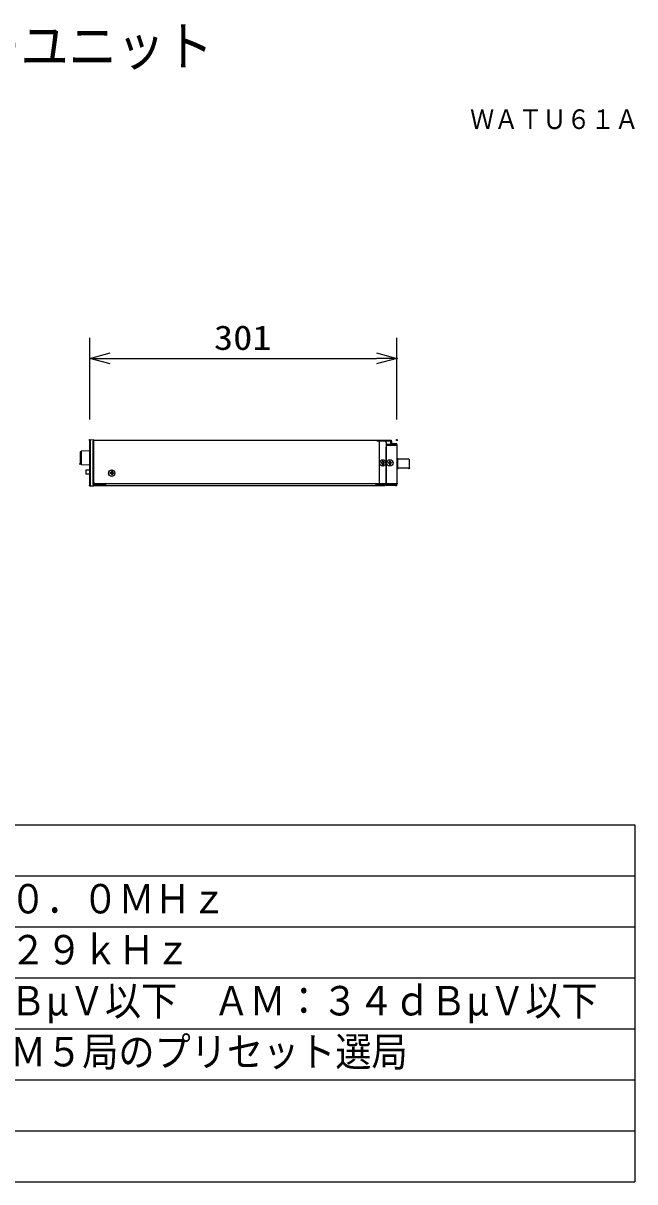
# Model space of a CAD drawing. Units: millimetres, scale not verified. Extents: x -63 to 63, y -57 to 57.
# Drawn here: x 2.6 to 62.5, y -56.5 to 57.1 of the extents above; entities that cross this region are included whole.
import ezdxf
from ezdxf.enums import TextEntityAlignment as Align

# ---------------------------------------------------------------- set-up
doc = ezdxf.new("R2010")
doc.units = ezdxf.units.MM
doc.header["$LTSCALE"] = 0.190236
doc.header["$PDMODE"] = 32
doc.header["$PDSIZE"] = 0.0951
for name, color, linetype in [('0-0_MOJI1', 2, 'Continuous'), ('0-1_TOUROKU', 1, 'Continuous'), ('0-2_PANEL', 1, 'Continuous'), ('0-3_WAKU', 7, 'Continuous')]:
    doc.layers.add(name, color=color, linetype=linetype)
doc.styles.add('ＭＳ ゴシック', font='')
doc.styles.get('ＭＳ ゴシック').set_extended_font_data('MS Gothic')

# ---------------------------------------------------------------- blocks, each defined once
blk = doc.blocks.new('_OPEN30')
at = {"layer": '0-3_WAKU'}
blk.add_line((0, 0), (-1, 0), dxfattribs=at)
blk.add_lwpolyline([(-1, 0.26795), (0, 0), (-1, -0.26795)], dxfattribs=at)

msp = doc.modelspace()

# ---------------------------------------------------------------- linework, layer by layer
at = {"layer": '0-2_PANEL', "color": 3}
for p, q in [((9.0981, 18.2201), (9.0981, 26.2201)), ((39.1981, 18.2201), (39.1981, 26.2201)), ((11.0981, 24.2201), (37.1981, 24.2201))]:
    msp.add_line(p, q, dxfattribs=at)
at = {"layer": '0-2_PANEL'}
for p, q in [((9.1481, 16.1917), (9.0981, 16.1917)), ((9.0981, 15.1717), (9.0981, 16.1917)), ((9.4981, 16.2217), (9.1481, 16.2156)), ((9.1481, 16.2156), (9.1481, 16.1917)), ((9.4181, 16.2203), (9.4181, 11.7231)), ((9.4181, 11.8517), (9.4181, 16.0917)), ((9.4981, 16.0917), (9.4181, 16.0917)), ((9.4981, 16.0917), (9.4981, 16.2217)), ((9.4981, 12.0517), (9.4981, 16.1717)), ((38.5981, 16.1717), (9.4981, 16.1717)), ((37.2681, 16.0917), (37.2681, 16.1717)), ((38.0481, 16.0917), (37.2681, 16.0917)), ((37.4481, 16.0917), (37.4481, 11.9517)), ((38.5981, 16.0917), (38.0257, 16.0917)), ((38.1481, 15.9917), (38.1481, 12.0517)), ((38.5981, 15.7917), (38.5981, 16.0917)), ((38.6781, 16.0917), (38.6781, 15.7917)), ((9.0981, 15.1717), (8.248, 15.1217)), ((9.0981, 13.7717), (9.0981, 15.1717)), ((39.0181, 15.7717), (38.1481, 15.7717)), ((38.1481, 15.5917), (38.1481, 12.0499)), ((38.1481, 12.0566), (38.1481, 15.5647)), ((39.1181, 15.6917), (38.2481, 15.6917)), ((38.6781, 15.7917), (38.5981, 15.7917)), ((38.6981, 15.8717), (39.1181, 15.8717)), ((38.6981, 15.8717), (38.6981, 15.7917)), ((38.6981, 15.8717), (38.6981, 15.7917)), ((38.6981, 15.7917), (39.1181, 15.7917)), ((39.1181, 15.7917), (39.1181, 15.6917)), ((39.1981, 15.6917), (39.1181, 15.6917)), ((39.1981, 15.7917), (39.1981, 11.9517)), ((8.248, 13.8717), (8.148, 13.8717)), ((8.248, 13.8717), (8.248, 13.8217)), ((8.248, 13.8217), (9.0981, 13.7717)), ((9.0981, 13.2592), (9.0981, 13.7717)), ((37.7281, 14.0067), (37.6181, 14.0067)), ((37.6181, 14.0067), (37.6181, 13.9367)), ((37.7281, 13.9367), (37.6181, 13.9367)), ((37.8331, 14.1517), (37.7631, 14.1517)), ((37.7631, 14.1517), (37.7631, 14.0417)), ((37.7631, 13.9017), (37.7631, 13.7917)), ((37.8331, 13.7917), (37.7631, 13.7917)), ((37.8331, 14.1517), (37.8331, 14.0417)), ((37.8331, 13.9017), (37.8331, 13.7917)), ((37.9781, 14.0067), (37.8681, 14.0067)), ((37.9781, 13.9367), (37.8681, 13.9367)), ((37.9781, 14.0067), (37.9781, 13.9367)), ((38.4281, 14.0067), (38.3181, 14.0067)), ((38.3181, 14.0067), (38.3181, 13.9367)), ((38.4281, 13.9367), (38.3181, 13.9367)), ((38.5331, 14.1517), (38.4631, 14.1517)), ((38.4631, 14.1517), (38.4631, 14.0417)), ((38.4631, 13.9017), (38.4631, 13.7917)), ((38.5331, 13.7917), (38.4631, 13.7917)), ((38.5331, 14.1517), (38.5331, 14.0417)), ((38.5331, 13.9017), (38.5331, 13.7917)), ((38.6781, 14.0067), (38.5681, 14.0067)), ((38.6781, 13.9367), (38.5681, 13.9367)), ((38.6781, 14.0067), (38.6781, 13.9367)), ((39.2481, 14.4517), (39.1981, 14.4517)), ((39.2481, 14.4517), (39.2481, 13.3517)), ((40.3981, 14.3517), (39.2481, 14.3517)), ((40.3981, 14.3517), (40.3981, 13.4517)), ((8.6981, 13.2342), (8.6981, 12.9242)), ((9.0981, 13.2592), (8.7231, 13.2592)), ((8.7231, 12.8992), (9.0981, 12.8992)), ((9.0981, 12.8992), (9.0981, 13.2592)), ((9.0981, 11.7517), (9.0981, 12.8992)), ((11.1681, 13.0067), (11.0581, 13.0067)), ((11.0581, 13.0067), (11.0581, 12.9367)), ((11.1681, 12.9367), (11.0581, 12.9367)), ((11.2731, 13.1517), (11.2031, 13.1517)), ((11.2031, 13.1517), (11.2031, 13.0417)), ((11.2031, 12.9017), (11.2031, 12.7917)), ((11.2731, 12.7917), (11.2031, 12.7917)), ((11.2731, 13.1517), (11.2731, 13.0417)), ((11.2731, 12.9017), (11.2731, 12.7917)), ((11.4181, 13.0067), (11.3081, 13.0067)), ((11.4181, 12.9367), (11.3081, 12.9367)), ((11.4181, 13.0067), (11.4181, 12.9367)), ((39.2481, 13.3517), (39.1981, 13.3517)), ((40.3981, 13.4517), (39.2481, 13.4517)), ((9.1481, 11.7517), (9.1481, 11.7278)), ((9.1481, 11.7278), (9.4981, 11.7217)), ((9.4981, 11.8517), (9.4181, 11.8517)), ((9.4981, 11.8517), (9.4981, 12.0517)), ((9.4981, 11.8517), (10.6781, 11.8517)), ((9.4981, 11.8517), (9.4981, 11.7717)), ((9.4981, 11.7217), (9.4981, 11.8517)), ((9.4981, 11.8517), (10.5981, 11.8517)), ((9.4981, 11.7717), (38.0281, 11.7717)), ((9.5981, 11.9517), (38.0481, 11.9517)), ((10.5981, 11.8517), (10.5981, 11.9517)), ((10.6781, 11.7717), (10.6781, 11.9517)), ((37.1382, 11.9517), (37.1382, 11.8517)), ((37.1382, 11.8517), (37.995, 11.8517)), ((37.1382, 11.8517), (37.1382, 11.7717)), ((37.995, 11.8517), (38.095, 11.9517)), ((38.0281, 11.7717), (38.1281, 11.8717)), ((38.095, 11.9517), (39.1181, 11.9517)), ((38.1281, 11.8717), (39.1181, 11.8717)), ((38.1481, 11.8517), (38.1481, 11.7717)), ((39.1181, 11.8517), (38.1481, 11.8517)), ((38.1481, 11.8517), (38.1481, 11.7717)), ((39.1181, 11.7717), (38.1481, 11.7717)), ((38.2481, 11.9517), (39.1181, 11.9517)), ((39.1181, 11.8717), (39.1181, 11.9517)), ((39.1181, 11.9517), (39.1981, 11.9517)), ((39.1181, 11.9517), (39.1181, 11.8517)), ((39.1981, 11.8517), (39.1981, 11.9517))]:
    msp.add_line(p, q, dxfattribs=at)
for points in [[(9.0981, 11.7517), (9.1481, 11.7517), (9.1481, 16.1917)], [(37.4481, 16.0917), (37.3481, 16.0917), (37.2681, 16.0917)], [(8.248, 15.0717), (8.148, 15.0717), (8.148, 13.8717)], [(8.248, 15.1217), (8.248, 15.0717), (8.248, 13.8717)]]:
    msp.add_lwpolyline(points, dxfattribs=at)
for centre in [(37.7981, 13.9717), (38.4981, 13.9717), (11.2381, 12.9717)]:
    msp.add_circle(centre, 0.315, dxfattribs=at)
for centre, radius, start, end in [((38.0481, 15.9917), 0.1, 0, 90.00001), ((38.5981, 16.0917), 0.08, 0, 90), ((38.2481, 15.5917), 0.1, 89.99999, 180), ((39.0181, 15.6717), 0.1, 11.53637, 90), ((39.1181, 15.7917), 0.08, 0, 90), ((37.7281, 14.0417), 0.035, 270, 0), ((37.7281, 13.9017), 0.035, 0, 90), ((37.8681, 14.0417), 0.035, 180, 270), ((37.8681, 13.9017), 0.035, 90, 180), ((38.4281, 14.0417), 0.035, 270, 0), ((38.4281, 13.9017), 0.035, 0, 90), ((38.5681, 14.0417), 0.035, 180, 270), ((38.5681, 13.9017), 0.035, 90, 180), ((8.7231, 13.2342), 0.025, 90, 180), ((8.7231, 12.9242), 0.025, 180, 270), ((11.1681, 13.0417), 0.035, 270, 0), ((11.1681, 12.9017), 0.035, 0, 90), ((11.3081, 13.0417), 0.035, 180, 270), ((11.3081, 12.9017), 0.035, 90, 180), ((9.5981, 12.0517), 0.1, 180, 270), ((38.0481, 12.0517), 0.1, 270, 0), ((38.2481, 12.0517), 0.1, 180, 270), ((39.1181, 11.8517), 0.08, 270, 0)]:
    msp.add_arc(centre, radius, start, end, dxfattribs=at)
for p in [(38.5981, 16.1717), (8.148, 13.8717), (40.3981, 13.4517), (9.0981, 11.7517), (39.1181, 11.7717), (39.1981, 11.9517)]:
    msp.add_point(p, dxfattribs=at)
at = {"layer": '0-3_WAKU', "color": 4}
for p, q in [((-62.5, -21.5), (62.5001, -21.5)), ((62.5001, -21.5), (62.5001, -56.5001)), ((-62.4999, -56.5001), (62.5001, -56.5001))]:
    msp.add_line(p, q, dxfattribs=at)
at = {"layer": '0-3_WAKU', "color": 1}
for p, q in [((-62.4999, -26.5), (62.5001, -26.5)), ((-62.5, -31.5001), (62.5001, -31.5001)), ((-62.4999, -36.5001), (62.5001, -36.5001)), ((-62.5001, -41.5001), (62.5001, -41.5001)), ((-62.5001, -46.5001), (62.5001, -46.5001)), ((-62.5001, -51.5001), (62.5001, -51.5001))]:
    msp.add_line(p, q, dxfattribs=at)
at = {"layer": '0-3_WAKU'}
for p in [(39.1981, 24.2201), (9.0981, 16.2201), (39.1981, 16.2201)]:
    msp.add_point(p, dxfattribs=at)

# ---------------------------------------------------------------- block references
at = {"layer": '0-2_PANEL', "xscale": 2, "yscale": 2, "rotation": 180}
msp.add_blockref('_OPEN30', (9.0981, 24.2201), dxfattribs=at)
at = {"layer": '0-2_PANEL', "xscale": 2, "yscale": 2}
msp.add_blockref('_OPEN30', (39.1981, 24.2201), dxfattribs=at)

# ---------------------------------------------------------------- texts
at = {"layer": '0-0_MOJI1', "style": 'ＭＳ ゴシック', "width": 0.9}
for s, height, p in [('ラジオチューナーユニット', 3.848, (-35.5001, 51.7599)), ('７６．０～９０．０ＭＨｚ', 2.887, (-20, -31.0552)), ('５３１～１６２９ｋＨｚ', 2.887, (-20, -36.0552)), ('ＦＭ：１５ｄＢμＶ以下\u3000ＡＭ：３４ｄＢμＶ以下', 2.887, (-20, -41.0552)), ('ＦＭ５局・ＡＭ５局のプリセット選局', 2.887, (-20, -46.0552))]:
    msp.add_text(s, height=height, dxfattribs=at).set_placement(p, align=Align.BOTTOM_LEFT)
at = {"layer": '0-1_TOUROKU', "style": 'ＭＳ ゴシック', "width": 0.9}
msp.add_text('ＷＡＴＵ６１Ａ', height=1.925, dxfattribs=at).set_placement((46.3667, 46.13), align=Align.BOTTOM_LEFT)
at = {"layer": '0-2_PANEL', "color": 3, "style": 'ＭＳ ゴシック', "width": 1.15}
msp.add_text('301', height=2.406, dxfattribs=at).set_placement((21.2609, 24.3297), align=Align.BOTTOM_LEFT)

doc.saveas('drawing.dxf')
